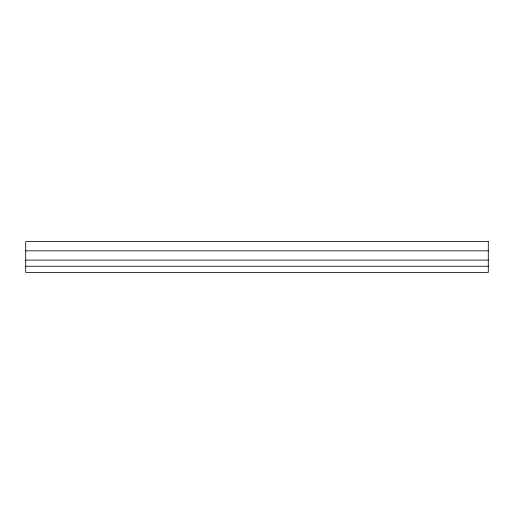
<?xml version="1.0" encoding="UTF-8"?>
<svg xmlns="http://www.w3.org/2000/svg" width="514" height="514" viewBox="0 0 514 514"><rect width="100%" height="100%" fill="white"/><g stroke="black" fill="none" stroke-linecap="round" stroke-linejoin="round"><path stroke-width="0.77" d="M25.7 250.832L488.3 250.832M25.7 260.084L488.3 260.084M25.7 266.252L488.3 266.252M488.3 241.58L25.7 241.58L25.7 272.42L488.3 272.42L488.3 241.58"/></g></svg>
